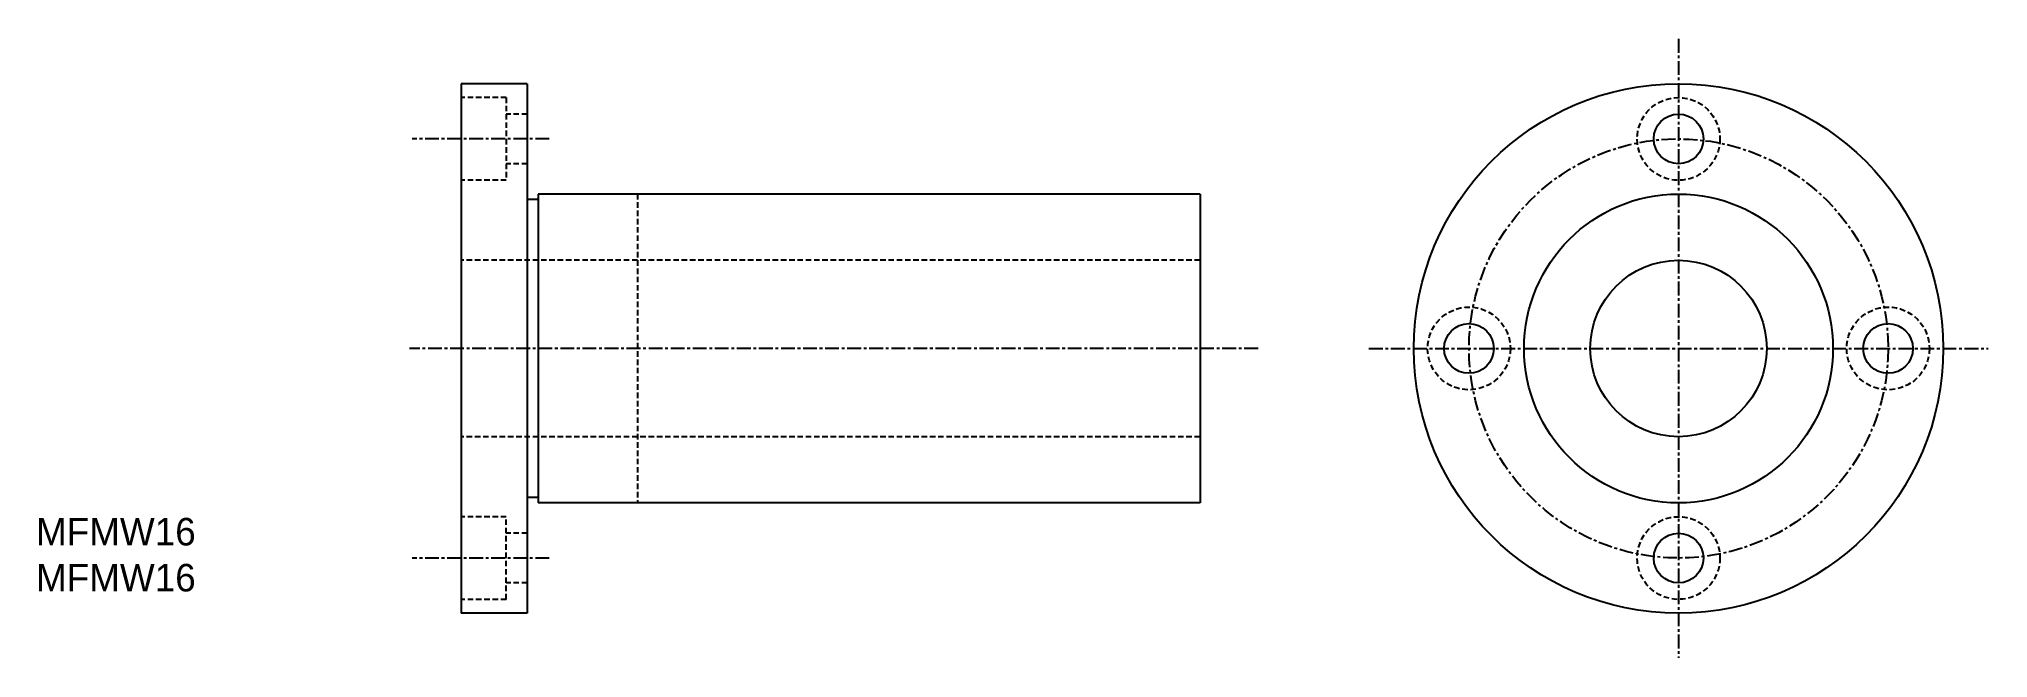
# Model space of a CAD drawing. Extents: x 10 to 187, y 4 to 60.
import ezdxf

# ---------------------------------------------------------------- set-up
doc = ezdxf.new("R2010")
doc.units = 0
doc.linetypes.add('CENTER', pattern=[2, 1.25, -0.25, 0.25, -0.25])
doc.linetypes.add('DASHED', pattern=[0.75, 0.5, -0.25])
doc.layers.get('0').update_dxf_attribs({"linetype": 'CONTINUOUS'})
doc.layers.add('CENTER', color=1, linetype='CENTER')

msp = doc.modelspace()

# ---------------------------------------------------------------- linework, layer by layer
at = {"color": 7, "linetype": 'CONTINUOUS'}
for p, q in [((48.54, 56.03), (48.54, 8.03)), ((54.54, 56.03), (48.54, 56.03)), ((54.54, 56.03), (54.54, 8.03)), ((55.54, 46.03), (55.54, 18.03)), ((115.54, 46.03), (55.54, 46.03)), ((115.54, 46.03), (115.54, 18.03)), ((55.54, 45.53), (54.54, 45.53)), ((55.54, 18.53), (54.54, 18.53)), ((115.54, 18.03), (55.54, 18.03)), ((54.54, 8.03), (48.54, 8.03))]:
    msp.add_line(p, q, dxfattribs=at)
at = {"color": 3, "linetype": 'DASHED'}
for p, q in [((52.64, 54.78), (48.54, 54.78)), ((52.64, 54.78), (52.64, 47.28)), ((54.54, 53.28), (52.64, 53.28)), ((54.54, 48.78), (52.64, 48.78)), ((52.64, 47.28), (48.54, 47.28)), ((64.54, 46.03), (64.54, 18.03)), ((115.54, 40.03), (48.54, 40.03)), ((115.54, 24.03), (48.54, 24.03)), ((52.64, 16.78), (48.54, 16.78)), ((52.64, 9.28), (52.64, 16.78)), ((54.54, 15.28), (52.64, 15.28)), ((54.54, 10.78), (52.64, 10.78)), ((52.64, 9.28), (48.54, 9.28))]:
    msp.add_line(p, q, dxfattribs=at)
at = {"color": 7, "linetype": 'CONTINUOUS'}
for centre, radius in [((158.92, 32.03), 24), ((158.92, 51.03), 2.25), ((158.92, 32.03), 14), ((158.92, 32.03), 8), ((139.92, 32.03), 2.25), ((177.92, 32.03), 2.25), ((158.92, 13.03), 2.25)]:
    msp.add_circle(centre, radius, dxfattribs=at)
at = {"color": 3, "linetype": 'DASHED'}
for centre in [(158.92, 51.03), (139.92, 32.03), (177.92, 32.03), (158.92, 13.03)]:
    msp.add_circle(centre, 3.75, dxfattribs=at)
at = {"layer": 'CENTER', "color": 1, "linetype": 'CENTER'}
for p, q in [((158.92, 60.09), (158.92, 3.97)), ((56.53, 51.03), (44.11, 51.03)), ((120.8, 32.03), (43.86, 32.03)), ((130.85, 32.03), (186.98, 32.03)), ((56.53, 13.03), (44.11, 13.03))]:
    msp.add_line(p, q, dxfattribs=at)
msp.add_circle((158.92, 32.03), 19, dxfattribs=at)

# ---------------------------------------------------------------- texts
at = {"color": 7, "linetype": 'CONTINUOUS'}
for p in [(10, 14.17), (10, 10)]:
    msp.add_text('MFMW16', height=2.5, dxfattribs=at).set_placement(p)

doc.saveas('drawing.dxf')
